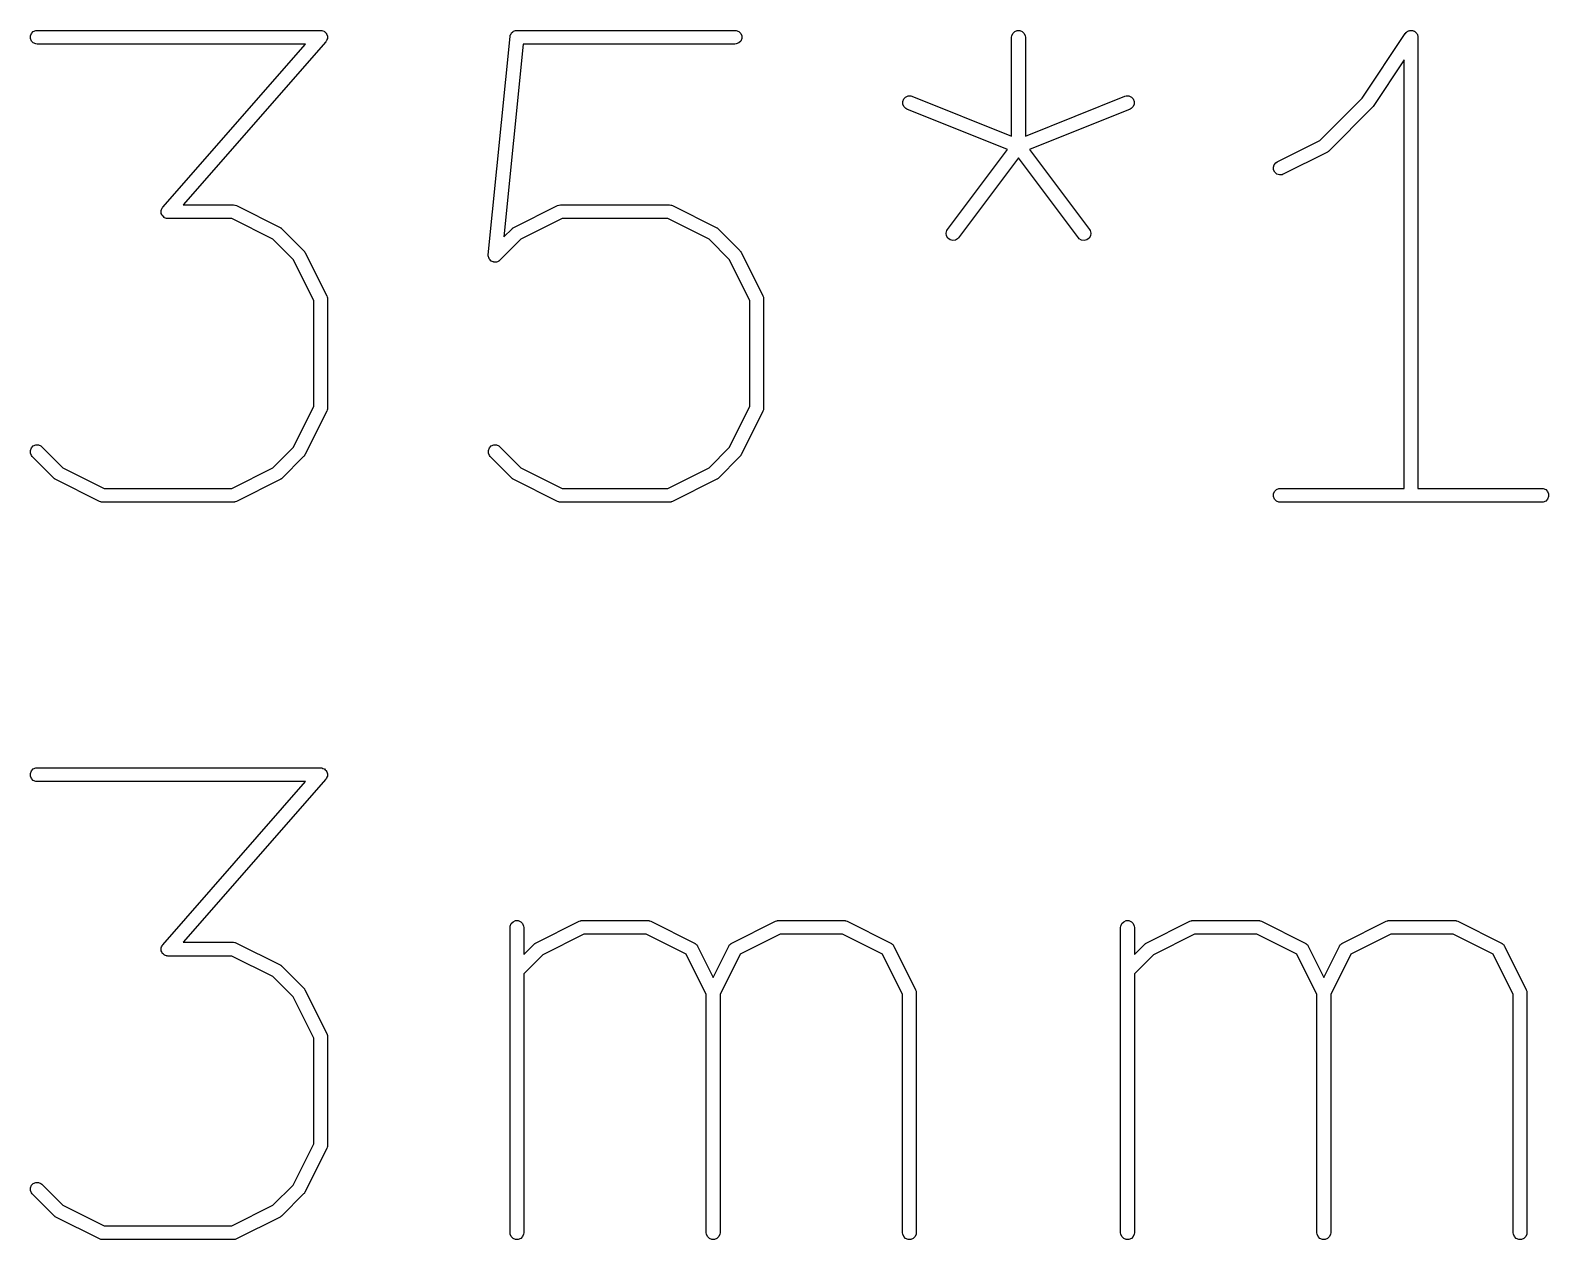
# Model space of a CAD drawing. Extents: x 20 to 200, y -74 to -20.
# Drawn here: x 49.5 to 66.08, y -74.46 to -61.26 of the extents above; entities that cross this region are included whole.
import ezdxf

# ---------------------------------------------------------------- set-up
doc = ezdxf.new("R2010")
doc.units = 0
doc.layers.add('BLACK', color=7, linetype='CONTINUOUS')

msp = doc.modelspace()

# ---------------------------------------------------------------- linework, layer by layer
at = {"layer": 'BLACK', "linetype": 'CONTINUOUS'}
for p, q in [((49.501314, -61.315943), (49.512513, -61.288907)), ((49.501314, -61.345207), (49.501314, -61.315943)), ((49.512513, -61.288907), (49.533205, -61.268215)), ((49.533205, -61.268215), (49.560241, -61.257016)), ((49.560241, -61.257016), (49.574873, -61.255575)), ((49.574873, -61.255575), (52.670111, -61.255575)), ((52.670111, -61.255575), (52.677849, -61.256337)), ((52.677849, -61.256337), (52.679817, -61.256206)), ((52.679817, -61.256206), (52.681172, -61.256664)), ((52.681172, -61.256664), (52.684743, -61.257016)), ((52.684743, -61.257016), (52.696, -61.261679)), ((52.696, -61.261679), (52.707538, -61.265581)), ((52.707538, -61.265581), (52.709442, -61.267246)), ((52.709442, -61.267246), (52.711779, -61.268215)), ((52.711779, -61.268215), (52.720389, -61.276825)), ((52.720389, -61.276825), (52.729562, -61.284851)), ((52.729562, -61.284851), (52.730684, -61.28712)), ((52.730684, -61.28712), (52.732471, -61.288907)), ((52.732471, -61.288907), (52.737131, -61.300157)), ((52.737131, -61.300157), (52.742534, -61.311083)), ((52.742534, -61.311083), (52.742702, -61.313606)), ((52.742702, -61.313606), (52.74367, -61.315943)), ((52.74367, -61.315943), (52.74367, -61.328127)), ((52.74367, -61.328127), (52.74448, -61.340281)), ((54.500245, -63.704064), (54.738341, -61.323112)), ((54.738341, -61.323112), (54.73941, -61.317779)), ((54.73941, -61.315943), (54.740123, -61.31422)), ((54.73941, -61.317779), (54.73941, -61.315943)), ((54.740123, -61.31422), (54.741231, -61.308696)), ((54.741231, -61.308696), (54.746413, -61.299036)), ((54.746413, -61.299036), (54.750609, -61.288907)), ((54.750609, -61.288907), (54.75328, -61.286235)), ((54.75328, -61.286235), (54.755065, -61.282909)), ((54.755065, -61.282909), (54.763545, -61.27597)), ((54.763545, -61.27597), (54.771301, -61.268215)), ((54.771301, -61.268215), (54.774791, -61.266768)), ((54.774791, -61.266768), (54.777713, -61.264379)), ((54.777713, -61.264379), (54.788204, -61.261213)), ((54.788204, -61.261213), (54.798337, -61.257016)), ((54.798337, -61.257016), (54.803943, -61.256463)), ((54.803943, -61.256463), (54.805729, -61.255925)), ((54.805729, -61.255925), (54.807557, -61.256107)), ((54.807557, -61.256107), (54.812969, -61.255575)), ((54.812969, -61.255575), (57.193921, -61.255575)), ((57.193921, -61.255575), (57.208553, -61.257016)), ((57.208553, -61.257016), (57.235589, -61.268215)), ((57.235589, -61.268215), (57.256281, -61.288907)), ((57.256281, -61.288907), (57.26748, -61.315943)), ((57.26748, -61.315943), (57.26748, -61.345207)), ((60.214159, -61.330575), (60.2156, -61.315943)), ((60.2156, -61.315943), (60.226799, -61.288907)), ((60.226799, -61.288907), (60.247491, -61.268215)), ((60.247491, -61.268215), (60.274527, -61.257016)), ((60.274527, -61.257016), (60.303791, -61.257016)), ((60.303791, -61.257016), (60.330827, -61.268215)), ((60.330827, -61.268215), (60.351519, -61.288907)), ((60.351519, -61.288907), (60.362718, -61.315943)), ((60.362718, -61.315943), (60.364159, -61.330575)), ((64.040397, -61.997079), (64.51247, -61.288973)), ((64.51247, -61.288973), (64.512503, -61.288931)), ((64.512503, -61.288931), (64.512514, -61.288907)), ((64.512514, -61.288907), (64.512569, -61.288851)), ((64.512569, -61.288851), (64.521785, -61.277597)), ((64.521785, -61.277597), (64.527957, -61.273463)), ((64.527957, -61.273463), (64.533206, -61.268215)), ((64.533206, -61.268215), (64.539995, -61.265402)), ((64.539995, -61.265402), (64.546101, -61.261314)), ((64.546101, -61.261314), (64.553381, -61.259857)), ((64.553381, -61.259857), (64.560242, -61.257016)), ((64.560242, -61.257016), (64.56759, -61.257016)), ((64.56759, -61.257016), (64.574795, -61.255575)), ((64.574795, -61.255575), (64.582079, -61.257016)), ((64.582079, -61.257016), (64.589506, -61.257016)), ((64.589506, -61.257016), (64.596294, -61.259828)), ((64.596294, -61.259828), (64.603503, -61.261254)), ((64.603503, -61.261254), (64.609681, -61.265373)), ((64.609681, -61.265373), (64.616542, -61.268215)), ((64.616542, -61.268215), (64.621737, -61.27341)), ((64.621737, -61.27341), (64.627852, -61.277487)), ((64.627852, -61.277487), (64.631983, -61.283656)), ((64.631983, -61.283656), (64.637234, -61.288907)), ((64.637234, -61.288907), (64.640046, -61.295696)), ((64.640046, -61.295696), (64.644135, -61.301802)), ((64.644135, -61.301802), (64.645591, -61.309082)), ((64.645591, -61.309082), (64.648433, -61.315943)), ((64.648433, -61.315943), (64.649858, -61.330421)), ((49.512513, -61.372243), (49.501314, -61.345207)), ((49.533205, -61.392935), (49.512513, -61.372243)), ((49.560241, -61.404134), (49.533205, -61.392935)), ((49.574873, -61.405575), (49.560241, -61.404134)), ((52.504829, -61.405575), (49.574873, -61.405575)), ((50.947002, -63.185949), (52.504829, -61.405575)), ((52.726554, -61.379963), (51.168727, -63.160337)), ((52.731075, -61.373638), (52.726554, -61.379963)), ((52.732471, -61.372243), (52.731075, -61.373638)), ((52.733019, -61.370919), (52.732471, -61.372243)), ((52.735105, -61.368002), (52.733019, -61.370919)), ((52.739006, -61.356464), (52.735105, -61.368002)), ((52.74367, -61.345207), (52.739006, -61.356464)), ((52.74448, -61.340281), (52.74367, -61.342676)), ((52.74367, -61.342676), (52.74367, -61.345207)), ((54.880843, -61.405575), (54.670407, -63.509927)), ((57.193921, -61.405575), (54.880843, -61.405575)), ((57.208553, -61.404134), (57.193921, -61.405575)), ((57.235589, -61.392935), (57.208553, -61.404134)), ((57.256281, -61.372243), (57.235589, -61.392935)), ((57.26748, -61.345207), (57.256281, -61.372243)), ((60.214159, -62.410273), (60.214159, -61.330575)), ((60.364159, -61.330575), (60.364159, -62.410273)), ((64.649858, -61.330421), (64.649874, -61.330497)), ((64.649874, -61.330497), (64.649868, -61.330522)), ((64.649868, -61.330522), (64.649874, -61.330575)), ((64.649874, -61.330575), (64.649874, -66.255575)), ((64.499874, -61.578283), (64.161087, -62.086463)), ((64.499874, -66.255575), (64.499874, -61.578283)), ((59.035819, -62.003955), (59.056258, -61.983012)), ((59.056258, -61.983012), (59.083155, -61.971485)), ((59.083155, -61.971485), (59.112417, -61.971128)), ((59.112417, -61.971128), (59.126537, -61.975224)), ((59.126537, -61.975224), (60.214159, -62.410273)), ((60.364159, -62.410273), (61.451782, -61.975224)), ((61.451782, -61.975224), (61.465902, -61.971128)), ((61.465902, -61.971128), (61.495164, -61.971485)), ((61.495164, -61.971485), (61.522061, -61.983012)), ((61.522061, -61.983012), (61.5425, -62.003955)), ((59.024951, -62.031126), (59.035819, -62.003955)), ((59.025308, -62.060388), (59.024951, -62.031126)), ((59.036835, -62.087285), (59.025308, -62.060388)), ((59.057778, -62.107724), (59.036835, -62.087285)), ((59.070829, -62.114496), (59.057778, -62.107724)), ((60.170441, -62.554341), (59.070829, -62.114496)), ((61.50749, -62.114496), (60.407876, -62.554341)), ((61.520541, -62.107724), (61.50749, -62.114496)), ((61.541484, -62.087285), (61.520541, -62.107724)), ((61.553011, -62.060388), (61.541484, -62.087285)), ((61.5425, -62.003955), (61.553368, -62.031126)), ((61.553368, -62.031126), (61.553011, -62.060388)), ((63.578065, -62.459411), (64.040397, -61.997079)), ((64.151716, -62.097893), (63.675526, -62.574084)), ((64.151749, -62.097852), (64.151716, -62.097893)), ((64.151771, -62.097838), (64.151749, -62.097852)), ((64.156554, -62.091996), (64.151771, -62.097838)), ((64.161043, -62.086528), (64.156554, -62.091996)), ((64.161052, -62.086505), (64.161043, -62.086528)), ((64.161087, -62.086463), (64.161052, -62.086505)), ((63.112761, -62.692064), (63.578065, -62.459411)), ((59.514874, -63.428432), (60.170441, -62.554341)), ((60.289159, -62.646051), (59.634874, -63.518432)), ((60.943445, -63.518432), (60.289159, -62.646051)), ((60.407876, -62.554341), (61.063445, -63.428432)), ((63.656034, -62.588133), (63.179843, -62.826228)), ((63.662331, -62.584168), (63.656034, -62.588133)), ((63.664161, -62.583411), (63.662331, -62.584168)), ((63.66622, -62.58172), (63.664161, -62.583411)), ((63.668476, -62.580301), (63.66622, -62.58172)), ((63.669773, -62.578804), (63.668476, -62.580301)), ((63.675526, -62.574084), (63.669773, -62.578804)), ((63.071891, -62.749765), (63.081145, -62.722004)), ((63.073965, -62.778955), (63.071891, -62.749765)), ((63.087052, -62.80513), (63.073965, -62.778955)), ((63.081145, -62.722004), (63.100318, -62.699896)), ((63.10916, -62.824303), (63.087052, -62.80513)), ((63.100318, -62.699896), (63.112761, -62.692064)), ((63.136921, -62.833557), (63.10916, -62.824303)), ((63.166111, -62.831483), (63.136921, -62.833557)), ((63.179843, -62.826228), (63.166111, -62.831483)), ((50.929076, -63.225631), (50.929886, -63.223235)), ((50.929886, -63.237784), (50.929076, -63.225631)), ((50.929886, -63.220705), (50.934549, -63.209447)), ((50.929886, -63.223235), (50.929886, -63.220705)), ((50.929886, -63.249969), (50.929886, -63.237784)), ((50.930853, -63.252305), (50.929886, -63.249969)), ((50.931022, -63.254829), (50.930853, -63.252305)), ((50.936424, -63.265754), (50.931022, -63.254829)), ((50.934549, -63.209447), (50.938451, -63.19791)), ((50.941085, -63.277005), (50.936424, -63.265754)), ((50.938451, -63.19791), (50.940536, -63.194992)), ((50.940536, -63.194992), (50.941085, -63.193669)), ((50.941085, -63.193669), (50.94248, -63.192273)), ((50.942871, -63.278791), (50.941085, -63.277005)), ((50.94248, -63.192273), (50.947002, -63.185949)), ((50.943994, -63.281061), (50.942871, -63.278791)), ((50.953166, -63.289086), (50.943994, -63.281061)), ((50.961777, -63.297697), (50.953166, -63.289086)), ((50.964113, -63.298665), (50.961777, -63.297697)), ((50.966018, -63.300331), (50.964113, -63.298665)), ((50.977555, -63.304232), (50.966018, -63.300331)), ((50.988813, -63.308896), (50.977555, -63.304232)), ((50.992383, -63.309247), (50.988813, -63.308896)), ((50.993739, -63.309706), (50.992383, -63.309247)), ((50.995706, -63.309574), (50.993739, -63.309706)), ((51.003445, -63.310337), (50.995706, -63.309574)), ((51.700025, -63.310337), (51.003445, -63.310337)), ((51.168727, -63.160337), (51.71773, -63.160337)), ((52.149494, -63.535071), (51.700025, -63.310337)), ((51.71773, -63.160337), (51.732362, -63.161778)), ((51.732362, -63.161778), (51.734851, -63.162809)), ((51.734851, -63.162809), (51.737539, -63.163)), ((51.737539, -63.163), (51.751271, -63.168255)), ((51.751271, -63.168255), (52.227462, -63.40635)), ((54.779428, -63.40635), (55.255618, -63.168255)), ((55.306864, -63.310337), (54.857395, -63.535071)), ((55.255618, -63.168255), (55.26935, -63.163)), ((55.26935, -63.163), (55.272037, -63.162809)), ((55.272037, -63.162809), (55.274527, -63.161778)), ((55.274527, -63.161778), (55.289159, -63.160337)), ((55.289159, -63.160337), (56.479635, -63.160337)), ((56.46193, -63.310337), (55.306864, -63.310337)), ((56.911399, -63.535071), (56.46193, -63.310337)), ((56.479635, -63.160337), (56.494267, -63.161778)), ((56.494267, -63.161778), (56.496756, -63.162809)), ((56.496756, -63.162809), (56.499444, -63.163)), ((56.499444, -63.163), (56.513176, -63.168255)), ((56.513176, -63.168255), (56.989367, -63.40635)), ((52.227462, -63.40635), (52.233759, -63.410314)), ((52.233759, -63.410314), (52.235589, -63.411072)), ((52.235589, -63.411072), (52.237648, -63.412762)), ((52.237648, -63.412762), (52.239904, -63.414182)), ((52.239904, -63.414182), (52.241201, -63.415678)), ((52.241201, -63.415678), (52.246954, -63.420399)), ((52.246954, -63.420399), (52.485049, -63.658494)), ((54.670407, -63.509927), (54.759936, -63.420399)), ((54.759936, -63.420399), (54.765685, -63.41568)), ((54.765685, -63.41568), (54.766985, -63.414182)), ((54.766985, -63.414182), (54.769243, -63.41276)), ((54.769243, -63.41276), (54.771302, -63.411071)), ((54.771302, -63.411071), (54.773131, -63.410313)), ((54.773131, -63.410313), (54.779428, -63.40635)), ((56.989367, -63.40635), (56.995664, -63.410314)), ((56.995664, -63.410314), (56.997494, -63.411072)), ((56.997494, -63.411072), (56.999553, -63.412762)), ((56.999553, -63.412762), (57.001809, -63.414182)), ((57.001809, -63.414182), (57.003106, -63.415678)), ((57.003106, -63.415678), (57.008859, -63.420399)), ((57.008859, -63.420399), (57.246954, -63.658494)), ((59.499985, -63.46935), (59.507248, -63.441002)), ((59.504124, -63.498319), (59.499985, -63.46935)), ((59.507248, -63.441002), (59.514874, -63.428432)), ((61.063445, -63.428432), (61.071071, -63.441002)), ((61.071071, -63.441002), (61.078334, -63.46935)), ((61.078334, -63.46935), (61.074195, -63.498319)), ((52.370376, -63.755953), (52.149494, -63.535071)), ((54.857395, -63.535071), (54.627906, -63.76456)), ((57.132281, -63.755953), (56.911399, -63.535071)), ((59.519033, -63.5235), (59.504124, -63.498319)), ((59.542444, -63.541058), (59.519033, -63.5235)), ((59.570792, -63.548321), (59.542444, -63.541058)), ((59.599761, -63.544182), (59.570792, -63.548321)), ((59.624942, -63.529273), (59.599761, -63.544182)), ((59.634874, -63.518432), (59.624942, -63.529273)), ((60.953377, -63.529273), (60.943445, -63.518432)), ((60.978558, -63.544182), (60.953377, -63.529273)), ((61.007526, -63.54832), (60.978558, -63.544182)), ((61.035875, -63.541058), (61.007526, -63.54832)), ((61.059286, -63.5235), (61.035875, -63.541058)), ((61.074195, -63.498319), (61.059286, -63.5235)), ((52.595111, -64.205422), (52.370376, -63.755953)), ((52.485049, -63.658494), (52.489767, -63.664243)), ((52.489767, -63.664243), (52.491266, -63.665543)), ((52.491266, -63.665543), (52.492687, -63.667802)), ((52.492687, -63.667802), (52.494376, -63.669859)), ((52.494376, -63.669859), (52.495133, -63.671686)), ((52.495133, -63.671686), (52.499098, -63.677986)), ((52.499098, -63.677986), (52.737193, -64.154177)), ((54.500223, -63.718767), (54.500245, -63.704064)), ((54.501314, -63.722382), (54.500223, -63.718767)), ((54.501314, -63.726158), (54.501314, -63.722382)), ((54.505509, -63.736286), (54.501314, -63.726158)), ((54.508676, -63.746783), (54.505509, -63.736286)), ((54.511066, -63.749704), (54.508676, -63.746783)), ((54.512512, -63.753195), (54.511066, -63.749704)), ((54.520269, -63.760951), (54.512512, -63.753195)), ((54.527207, -63.769431), (54.520269, -63.760951)), ((54.530533, -63.771215), (54.527207, -63.769431)), ((54.533205, -63.773887), (54.530533, -63.771215)), ((54.543334, -63.778082), (54.533205, -63.773887)), ((54.552994, -63.783265), (54.543334, -63.778082)), ((54.556752, -63.78364), (54.552994, -63.783265)), ((54.560241, -63.785086), (54.556752, -63.78364)), ((54.571203, -63.785086), (54.560241, -63.785086)), ((54.582113, -63.786177), (54.571203, -63.785086)), ((54.585729, -63.785086), (54.582113, -63.786177)), ((54.589504, -63.785086), (54.585729, -63.785086)), ((54.599632, -63.78089), (54.589504, -63.785086)), ((54.610129, -63.777724), (54.599632, -63.78089)), ((54.61305, -63.775333), (54.610129, -63.777724)), ((54.616541, -63.773888), (54.61305, -63.775333)), ((54.627906, -63.76456), (54.616541, -63.773888)), ((57.357016, -64.205422), (57.132281, -63.755953)), ((57.246954, -63.658494), (57.251672, -63.664243)), ((57.251672, -63.664243), (57.253171, -63.665543)), ((57.253171, -63.665543), (57.254592, -63.667802)), ((57.254592, -63.667802), (57.256281, -63.669859)), ((57.256281, -63.669859), (57.257038, -63.671686)), ((57.257038, -63.671686), (57.261003, -63.677986)), ((57.261003, -63.677986), (57.499098, -64.154177)), ((52.595111, -65.360489), (52.595111, -64.205422)), ((52.737193, -64.154177), (52.742448, -64.167908)), ((52.742448, -64.167908), (52.742639, -64.170597)), ((52.742639, -64.170597), (52.74367, -64.173086)), ((52.74367, -64.173086), (52.745111, -64.187718)), ((52.745111, -64.187718), (52.745111, -65.378194)), ((57.357016, -65.360489), (57.357016, -64.205422)), ((57.499098, -64.154177), (57.504353, -64.167908)), ((57.504353, -64.167908), (57.504544, -64.170597)), ((57.504544, -64.170597), (57.505575, -64.173086)), ((57.505575, -64.173086), (57.507016, -64.187718)), ((57.507016, -64.187718), (57.507016, -65.378194)), ((52.370376, -65.809957), (52.595111, -65.360489)), ((52.737193, -65.411735), (52.499098, -65.887925)), ((52.742448, -65.398003), (52.737193, -65.411735)), ((52.742638, -65.395315), (52.742448, -65.398003)), ((52.74367, -65.392826), (52.742638, -65.395315)), ((52.745111, -65.378194), (52.74367, -65.392826)), ((57.132281, -65.809957), (57.357016, -65.360489)), ((57.499098, -65.411735), (57.261003, -65.887925)), ((57.504353, -65.398003), (57.499098, -65.411735)), ((57.504543, -65.395315), (57.504353, -65.398003)), ((57.505575, -65.392826), (57.504543, -65.395315)), ((57.507016, -65.378194), (57.505575, -65.392826)), ((49.512513, -65.812716), (49.533205, -65.792023)), ((49.533205, -65.792023), (49.560242, -65.780825)), ((49.560242, -65.780825), (49.589505, -65.780825)), ((49.589505, -65.780825), (49.616541, -65.792024)), ((49.616541, -65.792024), (49.627906, -65.801351)), ((49.627906, -65.801351), (49.857395, -66.030841)), ((54.512513, -65.812716), (54.533205, -65.792024)), ((54.533205, -65.792024), (54.560242, -65.780825)), ((54.560242, -65.780825), (54.589504, -65.780825)), ((54.589504, -65.780825), (54.616541, -65.792024)), ((54.616541, -65.792024), (54.627906, -65.801351)), ((54.627906, -65.801351), (54.857396, -66.030841)), ((49.501314, -65.839752), (49.512513, -65.812716)), ((49.501314, -65.869015), (49.501314, -65.839752)), ((49.512512, -65.896052), (49.501314, -65.869015)), ((49.52184, -65.907417), (49.512512, -65.896052)), ((49.759935, -66.145513), (49.52184, -65.907417)), ((52.149493, -66.030841), (52.370376, -65.809957)), ((52.485049, -65.907417), (52.246954, -66.145513)), ((52.489767, -65.901667), (52.485049, -65.907417)), ((52.491266, -65.900368), (52.489767, -65.901667)), ((52.492687, -65.898109), (52.491266, -65.900368)), ((52.494377, -65.896051), (52.492687, -65.898109)), ((52.495134, -65.894221), (52.494377, -65.896051)), ((52.499098, -65.887925), (52.495134, -65.894221)), ((54.501314, -65.839753), (54.512513, -65.812716)), ((54.501314, -65.869015), (54.501314, -65.839753)), ((54.512513, -65.896052), (54.501314, -65.869015)), ((54.52184, -65.907417), (54.512513, -65.896052)), ((54.759936, -66.145513), (54.52184, -65.907417)), ((56.911398, -66.030841), (57.132281, -65.809957)), ((57.246954, -65.907417), (57.008859, -66.145513)), ((57.251672, -65.901667), (57.246954, -65.907417)), ((57.253171, -65.900368), (57.251672, -65.901667)), ((57.254592, -65.898109), (57.253171, -65.900368)), ((57.256282, -65.896051), (57.254592, -65.898109)), ((57.257039, -65.894221), (57.256282, -65.896051)), ((57.261003, -65.887925), (57.257039, -65.894221)), ((49.857395, -66.030841), (50.306864, -66.255575)), ((51.700025, -66.255575), (52.149493, -66.030841)), ((54.857396, -66.030841), (55.306864, -66.255575)), ((56.46193, -66.255575), (56.911398, -66.030841)), ((49.765684, -66.150231), (49.759935, -66.145513)), ((49.766984, -66.15173), (49.765684, -66.150231)), ((49.769243, -66.153151), (49.766984, -66.15173)), ((49.7713, -66.15484), (49.769243, -66.153151)), ((49.773127, -66.155597), (49.7713, -66.15484)), ((49.779427, -66.159562), (49.773127, -66.155597)), ((50.255618, -66.397657), (49.779427, -66.159562)), ((50.306864, -66.255575), (51.700025, -66.255575)), ((52.227462, -66.159562), (51.751271, -66.397657)), ((52.233759, -66.155597), (52.227462, -66.159562)), ((52.235589, -66.15484), (52.233759, -66.155597)), ((52.237648, -66.153149), (52.235589, -66.15484)), ((52.239904, -66.15173), (52.237648, -66.153149)), ((52.241201, -66.150233), (52.239904, -66.15173)), ((52.246954, -66.145513), (52.241201, -66.150233)), ((54.765685, -66.150231), (54.759936, -66.145513)), ((54.766985, -66.15173), (54.765685, -66.150231)), ((54.769243, -66.153151), (54.766985, -66.15173)), ((54.771302, -66.154841), (54.769243, -66.153151)), ((54.773131, -66.155598), (54.771302, -66.154841)), ((54.779428, -66.159562), (54.773131, -66.155598)), ((55.255618, -66.397657), (54.779428, -66.159562)), ((55.306864, -66.255575), (56.46193, -66.255575)), ((56.989367, -66.159562), (56.513176, -66.397657)), ((56.995664, -66.155597), (56.989367, -66.159562)), ((56.997494, -66.15484), (56.995664, -66.155597)), ((56.999553, -66.153149), (56.997494, -66.15484)), ((57.001809, -66.15173), (56.999553, -66.153149)), ((57.003106, -66.150233), (57.001809, -66.15173)), ((57.008859, -66.145513), (57.003106, -66.150233)), ((63.072743, -66.315943), (63.083942, -66.288907)), ((63.083942, -66.288907), (63.104634, -66.268215)), ((63.104634, -66.268215), (63.13167, -66.257016)), ((63.13167, -66.257016), (63.146302, -66.255575)), ((63.146302, -66.255575), (64.499874, -66.255575)), ((64.649874, -66.255575), (66.003445, -66.255575)), ((66.003445, -66.255575), (66.018077, -66.257016)), ((66.018077, -66.257016), (66.045113, -66.268215)), ((66.045113, -66.268215), (66.065805, -66.288907)), ((66.065805, -66.288907), (66.077004, -66.315943)), ((50.269349, -66.402912), (50.255618, -66.397657)), ((50.272038, -66.403103), (50.269349, -66.402912)), ((50.274527, -66.404134), (50.272038, -66.403103)), ((50.289159, -66.405575), (50.274527, -66.404134)), ((51.71773, -66.405575), (50.289159, -66.405575)), ((51.732362, -66.404134), (51.71773, -66.405575)), ((51.734851, -66.403102), (51.732362, -66.404134)), ((51.737539, -66.402912), (51.734851, -66.403102)), ((51.751271, -66.397657), (51.737539, -66.402912)), ((55.26935, -66.402912), (55.255618, -66.397657)), ((55.272037, -66.403102), (55.26935, -66.402912)), ((55.274527, -66.404134), (55.272037, -66.403102)), ((55.289159, -66.405575), (55.274527, -66.404134)), ((56.479635, -66.405575), (55.289159, -66.405575)), ((56.494267, -66.404134), (56.479635, -66.405575)), ((56.496756, -66.403102), (56.494267, -66.404134)), ((56.499444, -66.402912), (56.496756, -66.403102)), ((56.513176, -66.397657), (56.499444, -66.402912)), ((63.072743, -66.345207), (63.072743, -66.315943)), ((63.083942, -66.372243), (63.072743, -66.345207)), ((63.104634, -66.392935), (63.083942, -66.372243)), ((63.13167, -66.404134), (63.104634, -66.392935)), ((63.146302, -66.405575), (63.13167, -66.404134)), ((66.003445, -66.405575), (63.146302, -66.405575)), ((66.018077, -66.404134), (66.003445, -66.405575)), ((66.045113, -66.392935), (66.018077, -66.404134)), ((66.065805, -66.372243), (66.045113, -66.392935)), ((66.077004, -66.345207), (66.065805, -66.372243)), ((66.077004, -66.315943), (66.077004, -66.345207)), ((49.501314, -69.365663), (49.512513, -69.338627)), ((49.501314, -69.394927), (49.501314, -69.365663)), ((49.512513, -69.421963), (49.501314, -69.394927)), ((49.512513, -69.338627), (49.533205, -69.317935)), ((49.533205, -69.442655), (49.512513, -69.421963)), ((49.533205, -69.317935), (49.560241, -69.306736)), ((49.560241, -69.453854), (49.533205, -69.442655)), ((49.560241, -69.306736), (49.574873, -69.305295)), ((49.574873, -69.305295), (52.670111, -69.305295)), ((52.726554, -69.429683), (51.168727, -71.210057)), ((52.670111, -69.305295), (52.677849, -69.306057)), ((52.677849, -69.306057), (52.679817, -69.305926)), ((52.679817, -69.305926), (52.681172, -69.306384)), ((52.681172, -69.306384), (52.684743, -69.306736)), ((52.684743, -69.306736), (52.696, -69.311399)), ((52.696, -69.311399), (52.707538, -69.315301)), ((52.707538, -69.315301), (52.709442, -69.316966)), ((52.709442, -69.316966), (52.711779, -69.317935)), ((52.711779, -69.317935), (52.720389, -69.326545)), ((52.720389, -69.326545), (52.729562, -69.334571)), ((52.731075, -69.423358), (52.726554, -69.429683)), ((52.729562, -69.334571), (52.730684, -69.33684)), ((52.730684, -69.33684), (52.732471, -69.338627)), ((52.732471, -69.421963), (52.731075, -69.423358)), ((52.732471, -69.338627), (52.737131, -69.349877)), ((52.733019, -69.420639), (52.732471, -69.421963)), ((52.735105, -69.417722), (52.733019, -69.420639)), ((52.739006, -69.406184), (52.735105, -69.417722)), ((52.737131, -69.349877), (52.742534, -69.360803)), ((52.74367, -69.394927), (52.739006, -69.406184)), ((52.742534, -69.360803), (52.742702, -69.363326)), ((52.742702, -69.363326), (52.74367, -69.365663)), ((52.74367, -69.365663), (52.74367, -69.377847)), ((52.74367, -69.377847), (52.74448, -69.390001)), ((52.74448, -69.390001), (52.74367, -69.392396)), ((52.74367, -69.392396), (52.74367, -69.394927)), ((49.574873, -69.455295), (49.560241, -69.453854)), ((52.504829, -69.455295), (49.574873, -69.455295)), ((50.947002, -71.235669), (52.504829, -69.455295)), ((54.737969, -71.046961), (54.73941, -71.032329)), ((54.737969, -74.380295), (54.737969, -71.046961)), ((54.73941, -71.032329), (54.750609, -71.005293)), ((54.750609, -71.005293), (54.771301, -70.984601)), ((54.771301, -70.984601), (54.798337, -70.973402)), ((54.798337, -70.973402), (54.827601, -70.973402)), ((54.827601, -70.973402), (54.854637, -70.984601)), ((54.854637, -70.984601), (54.875329, -71.005293)), ((54.875329, -71.005293), (54.886528, -71.032329)), ((54.886528, -71.032329), (54.887969, -71.046961)), ((54.887969, -71.046961), (54.887969, -71.342086)), ((55.017523, -71.217975), (55.493713, -70.979879)), ((55.493713, -70.979879), (55.507445, -70.974624)), ((55.507445, -70.974624), (55.510132, -70.974433)), ((55.510132, -70.974433), (55.512622, -70.973402)), ((55.512622, -70.973402), (55.527254, -70.971961)), ((55.527254, -70.971961), (56.24154, -70.971961)), ((56.24154, -70.971961), (56.256172, -70.973402)), ((56.256172, -70.973402), (56.258661, -70.974433)), ((56.258661, -70.974433), (56.261349, -70.974624)), ((56.261349, -70.974624), (56.275081, -70.979879)), ((56.275081, -70.979879), (56.751272, -71.217975)), ((57.16038, -71.217975), (57.636571, -70.979879)), ((57.636571, -70.979879), (57.650303, -70.974624)), ((57.650303, -70.974624), (57.65299, -70.974433)), ((57.65299, -70.974433), (57.65548, -70.973402)), ((57.65548, -70.973402), (57.670112, -70.971961)), ((57.670112, -70.971961), (58.384397, -70.971961)), ((58.384397, -70.971961), (58.399029, -70.973402)), ((58.399029, -70.973402), (58.401518, -70.974433)), ((58.401518, -70.974433), (58.404206, -70.974624)), ((58.404206, -70.974624), (58.417938, -70.979879)), ((58.417938, -70.979879), (58.894129, -71.217975)), ((61.404636, -71.046961), (61.406077, -71.032329)), ((61.404636, -74.380295), (61.404636, -71.046961)), ((61.406077, -71.032329), (61.417276, -71.005293)), ((61.417276, -71.005293), (61.437968, -70.984601)), ((61.437968, -70.984601), (61.465004, -70.973402)), ((61.465004, -70.973402), (61.494268, -70.973402)), ((61.494268, -70.973402), (61.521304, -70.984601)), ((61.521304, -70.984601), (61.541996, -71.005293)), ((61.541996, -71.005293), (61.553195, -71.032329)), ((61.553195, -71.032329), (61.554636, -71.046961)), ((61.554636, -71.046961), (61.554636, -71.342086)), ((61.68419, -71.217975), (62.16038, -70.979879)), ((62.16038, -70.979879), (62.174112, -70.974624)), ((62.174112, -70.974624), (62.176799, -70.974433)), ((62.176799, -70.974433), (62.179289, -70.973402)), ((62.179289, -70.973402), (62.193921, -70.971961)), ((62.193921, -70.971961), (62.908207, -70.971961)), ((62.908207, -70.971961), (62.922839, -70.973402)), ((62.922839, -70.973402), (62.925328, -70.974433)), ((62.925328, -70.974433), (62.928016, -70.974624)), ((62.928016, -70.974624), (62.941748, -70.979879)), ((62.941748, -70.979879), (63.417939, -71.217975)), ((63.827047, -71.217975), (64.303238, -70.979879)), ((64.303238, -70.979879), (64.31697, -70.974624)), ((64.31697, -70.974624), (64.319657, -70.974433)), ((64.319657, -70.974433), (64.322147, -70.973402)), ((64.322147, -70.973402), (64.336779, -70.971961)), ((64.336779, -70.971961), (65.051064, -70.971961)), ((65.051064, -70.971961), (65.065696, -70.973402)), ((65.065696, -70.973402), (65.068185, -70.974433)), ((65.068185, -70.974433), (65.070873, -70.974624)), ((65.070873, -70.974624), (65.084605, -70.979879)), ((65.084605, -70.979879), (65.560796, -71.217975)), ((50.929076, -71.275351), (50.929886, -71.272955)), ((50.929886, -71.287504), (50.929076, -71.275351)), ((50.929886, -71.270425), (50.934549, -71.259167)), ((50.929886, -71.272955), (50.929886, -71.270425)), ((50.934549, -71.259167), (50.938451, -71.24763)), ((50.938451, -71.24763), (50.940536, -71.244712)), ((50.940536, -71.244712), (50.941085, -71.243389)), ((50.941085, -71.243389), (50.94248, -71.241993)), ((50.94248, -71.241993), (50.947002, -71.235669)), ((51.168727, -71.210057), (51.71773, -71.210057)), ((51.71773, -71.210057), (51.732362, -71.211498)), ((51.732362, -71.211498), (51.734851, -71.212529)), ((51.734851, -71.212529), (51.737539, -71.21272)), ((51.737539, -71.21272), (51.751271, -71.217975)), ((51.751271, -71.217975), (52.227462, -71.45607)), ((54.887969, -71.342086), (54.998031, -71.232024)), ((54.998031, -71.232024), (55.003783, -71.227303)), ((55.003783, -71.227303), (55.00508, -71.225808)), ((55.00508, -71.225808), (55.007334, -71.224388)), ((55.007334, -71.224388), (55.009396, -71.222697)), ((55.009396, -71.222697), (55.011226, -71.221938)), ((55.011226, -71.221938), (55.017523, -71.217975)), ((55.544959, -71.121961), (55.095491, -71.346695)), ((56.223835, -71.121961), (55.544959, -71.121961)), ((56.661829, -71.340958), (56.223835, -71.121961)), ((56.751272, -71.217975), (56.753718, -71.219515)), ((56.753718, -71.219515), (56.754873, -71.2199)), ((56.754873, -71.2199), (56.756311, -71.221147)), ((56.756311, -71.221147), (56.763715, -71.225808)), ((56.763715, -71.225808), (56.769874, -71.232909)), ((56.769874, -71.232909), (56.776981, -71.239073)), ((56.776981, -71.239073), (56.781642, -71.246478)), ((56.781642, -71.246478), (56.782888, -71.247915)), ((56.782888, -71.247915), (56.783272, -71.249068)), ((56.783272, -71.249068), (56.784813, -71.251516)), ((56.784813, -71.251516), (56.955826, -71.593542)), ((56.955826, -71.593542), (57.126839, -71.251516)), ((57.126839, -71.251516), (57.128379, -71.249069)), ((57.128379, -71.249069), (57.128764, -71.247915)), ((57.128764, -71.247915), (57.130011, -71.246476)), ((57.130011, -71.246476), (57.134672, -71.239073)), ((57.134672, -71.239073), (57.141774, -71.232912)), ((57.141774, -71.232912), (57.147937, -71.225807)), ((57.147937, -71.225807), (57.155338, -71.221147)), ((57.155338, -71.221147), (57.156779, -71.219899)), ((57.156779, -71.219899), (57.157935, -71.219513)), ((57.157935, -71.219513), (57.16038, -71.217975)), ((57.687817, -71.121961), (57.249822, -71.340958)), ((58.366692, -71.121961), (57.687817, -71.121961)), ((58.804686, -71.340958), (58.366692, -71.121961)), ((58.894129, -71.217975), (58.896575, -71.219515)), ((58.896575, -71.219515), (58.89773, -71.2199)), ((58.89773, -71.2199), (58.899168, -71.221147)), ((58.899168, -71.221147), (58.906572, -71.225808)), ((58.906572, -71.225808), (58.912731, -71.232909)), ((58.912731, -71.232909), (58.919838, -71.239073)), ((58.919838, -71.239073), (58.924499, -71.246478)), ((58.924499, -71.246478), (58.925745, -71.247915)), ((58.925745, -71.247915), (58.926129, -71.249068)), ((58.926129, -71.249068), (58.92767, -71.251516)), ((58.92767, -71.251516), (59.165765, -71.727706)), ((61.554636, -71.342086), (61.664698, -71.232024)), ((61.664698, -71.232024), (61.67045, -71.227303)), ((61.67045, -71.227303), (61.671747, -71.225808)), ((61.671747, -71.225808), (61.674001, -71.224388)), ((61.674001, -71.224388), (61.676063, -71.222697)), ((61.676063, -71.222697), (61.677893, -71.221938)), ((61.677893, -71.221938), (61.68419, -71.217975)), ((62.211626, -71.121961), (61.762158, -71.346695)), ((62.890502, -71.121961), (62.211626, -71.121961)), ((63.328496, -71.340958), (62.890502, -71.121961)), ((63.417939, -71.217975), (63.420385, -71.219515)), ((63.420385, -71.219515), (63.42154, -71.2199)), ((63.42154, -71.2199), (63.422978, -71.221147)), ((63.422978, -71.221147), (63.430382, -71.225808)), ((63.430382, -71.225808), (63.436541, -71.232909)), ((63.436541, -71.232909), (63.443648, -71.239073)), ((63.443648, -71.239073), (63.448309, -71.246478)), ((63.448309, -71.246478), (63.449555, -71.247915)), ((63.449555, -71.247915), (63.449939, -71.249068)), ((63.449939, -71.249068), (63.45148, -71.251516)), ((63.45148, -71.251516), (63.622493, -71.593542)), ((63.622493, -71.593542), (63.793506, -71.251516)), ((63.793506, -71.251516), (63.795046, -71.249069)), ((63.795046, -71.249069), (63.795431, -71.247915)), ((63.795431, -71.247915), (63.796678, -71.246476)), ((63.796678, -71.246476), (63.801339, -71.239073)), ((63.801339, -71.239073), (63.808441, -71.232912)), ((63.808441, -71.232912), (63.814604, -71.225807)), ((63.814604, -71.225807), (63.822005, -71.221147)), ((63.822005, -71.221147), (63.823446, -71.219899)), ((63.823446, -71.219899), (63.824602, -71.219513)), ((63.824602, -71.219513), (63.827047, -71.217975)), ((64.354484, -71.121961), (63.916489, -71.340958)), ((65.033359, -71.121961), (64.354484, -71.121961)), ((65.471353, -71.340958), (65.033359, -71.121961)), ((65.560796, -71.217975), (65.563242, -71.219515)), ((65.563242, -71.219515), (65.564397, -71.2199)), ((65.564397, -71.2199), (65.565835, -71.221147)), ((65.565835, -71.221147), (65.573239, -71.225808)), ((65.573239, -71.225808), (65.579398, -71.232909)), ((65.579398, -71.232909), (65.586505, -71.239073)), ((65.586505, -71.239073), (65.591166, -71.246478)), ((65.591166, -71.246478), (65.592412, -71.247915)), ((65.592412, -71.247915), (65.592796, -71.249068)), ((65.592796, -71.249068), (65.594337, -71.251516)), ((65.594337, -71.251516), (65.832432, -71.727706)), ((50.929886, -71.299689), (50.929886, -71.287504)), ((50.930853, -71.302025), (50.929886, -71.299689)), ((50.931022, -71.304549), (50.930853, -71.302025)), ((50.936424, -71.315474), (50.931022, -71.304549)), ((50.941085, -71.326725), (50.936424, -71.315474)), ((50.942871, -71.328511), (50.941085, -71.326725)), ((50.943994, -71.330781), (50.942871, -71.328511)), ((50.953166, -71.338806), (50.943994, -71.330781)), ((50.961777, -71.347417), (50.953166, -71.338806)), ((50.964113, -71.348385), (50.961777, -71.347417)), ((50.966018, -71.350051), (50.964113, -71.348385)), ((50.977555, -71.353952), (50.966018, -71.350051)), ((50.988813, -71.358616), (50.977555, -71.353952)), ((50.992383, -71.358967), (50.988813, -71.358616)), ((50.993739, -71.359426), (50.992383, -71.358967)), ((50.995706, -71.359294), (50.993739, -71.359426)), ((51.003445, -71.360057), (50.995706, -71.359294)), ((51.700025, -71.360057), (51.003445, -71.360057)), ((52.149494, -71.584791), (51.700025, -71.360057)), ((55.095491, -71.346695), (54.887969, -71.554218)), ((56.880826, -71.778952), (56.661829, -71.340958)), ((57.249822, -71.340958), (57.030826, -71.778952)), ((59.023683, -71.778952), (58.804686, -71.340958)), ((61.762158, -71.346695), (61.554636, -71.554218)), ((63.547493, -71.778952), (63.328496, -71.340958)), ((63.916489, -71.340958), (63.697493, -71.778952)), ((65.69035, -71.778952), (65.471353, -71.340958)), ((52.370376, -71.805673), (52.149494, -71.584791)), ((52.227462, -71.45607), (52.233759, -71.460034)), ((52.233759, -71.460034), (52.235589, -71.460792)), ((52.235589, -71.460792), (52.237648, -71.462482)), ((52.237648, -71.462482), (52.239904, -71.463902)), ((52.239904, -71.463902), (52.241201, -71.465398)), ((52.241201, -71.465398), (52.246954, -71.470119)), ((52.246954, -71.470119), (52.485049, -71.708214)), ((54.887969, -71.554218), (54.887969, -74.380295)), ((61.554636, -71.554218), (61.554636, -74.380295)), ((52.485049, -71.708214), (52.489767, -71.713963)), ((52.489767, -71.713963), (52.491266, -71.715263)), ((52.491266, -71.715263), (52.492687, -71.717522)), ((52.492687, -71.717522), (52.494376, -71.719579)), ((52.494376, -71.719579), (52.495133, -71.721406)), ((52.495133, -71.721406), (52.499098, -71.727706)), ((52.499098, -71.727706), (52.737193, -72.203897)), ((59.165765, -71.727706), (59.17102, -71.741438)), ((59.17102, -71.741438), (59.17121, -71.744125)), ((59.17121, -71.744125), (59.172242, -71.746615)), ((59.172242, -71.746615), (59.173683, -71.761247)), ((59.173683, -71.761247), (59.173683, -74.380295)), ((65.832432, -71.727706), (65.837687, -71.741438)), ((65.837687, -71.741438), (65.837877, -71.744125)), ((65.837877, -71.744125), (65.838909, -71.746615)), ((65.838909, -71.746615), (65.84035, -71.761247)), ((65.84035, -71.761247), (65.84035, -74.380295)), ((52.595111, -72.255142), (52.370376, -71.805673)), ((56.880826, -74.380295), (56.880826, -71.778952)), ((57.030826, -71.778952), (57.030826, -74.380295)), ((59.023683, -74.380295), (59.023683, -71.778952)), ((63.547493, -74.380295), (63.547493, -71.778952)), ((63.697493, -71.778952), (63.697493, -74.380295)), ((65.69035, -74.380295), (65.69035, -71.778952)), ((52.595111, -73.410209), (52.595111, -72.255142)), ((52.737193, -72.203897), (52.742448, -72.217628)), ((52.742448, -72.217628), (52.742639, -72.220317)), ((52.742639, -72.220317), (52.74367, -72.222806)), ((52.74367, -72.222806), (52.745111, -72.237438)), ((52.745111, -72.237438), (52.745111, -73.427914)), ((52.370376, -73.859677), (52.595111, -73.410209)), ((52.745111, -73.427914), (52.74367, -73.442546)), ((52.737193, -73.461455), (52.499098, -73.937645)), ((52.742448, -73.447723), (52.737193, -73.461455)), ((52.742638, -73.445035), (52.742448, -73.447723)), ((52.74367, -73.442546), (52.742638, -73.445035)), ((49.501314, -73.889472), (49.512513, -73.862436)), ((49.501314, -73.918735), (49.501314, -73.889472)), ((49.512512, -73.945772), (49.501314, -73.918735)), ((49.512513, -73.862436), (49.533205, -73.841743)), ((49.533205, -73.841743), (49.560242, -73.830545)), ((49.560242, -73.830545), (49.589505, -73.830545)), ((49.589505, -73.830545), (49.616541, -73.841744)), ((49.616541, -73.841744), (49.627906, -73.851071)), ((49.627906, -73.851071), (49.857395, -74.080561)), ((52.149493, -74.080561), (52.370376, -73.859677)), ((49.52184, -73.957137), (49.512512, -73.945772)), ((49.759935, -74.195233), (49.52184, -73.957137)), ((49.857395, -74.080561), (50.306864, -74.305295)), ((51.700025, -74.305295), (52.149493, -74.080561)), ((52.485049, -73.957137), (52.246954, -74.195233)), ((52.489767, -73.951387), (52.485049, -73.957137)), ((52.491266, -73.950088), (52.489767, -73.951387)), ((52.492687, -73.947829), (52.491266, -73.950088)), ((52.494377, -73.945771), (52.492687, -73.947829)), ((52.495134, -73.943941), (52.494377, -73.945771)), ((52.499098, -73.937645), (52.495134, -73.943941)), ((49.765684, -74.199951), (49.759935, -74.195233)), ((49.766984, -74.20145), (49.765684, -74.199951)), ((49.769243, -74.202871), (49.766984, -74.20145)), ((49.7713, -74.20456), (49.769243, -74.202871)), ((49.773127, -74.205317), (49.7713, -74.20456)), ((49.779427, -74.209282), (49.773127, -74.205317)), ((50.255618, -74.447377), (49.779427, -74.209282)), ((52.227462, -74.209282), (51.751271, -74.447377)), ((52.233759, -74.205317), (52.227462, -74.209282)), ((52.235589, -74.20456), (52.233759, -74.205317)), ((52.237648, -74.202869), (52.235589, -74.20456)), ((52.239904, -74.20145), (52.237648, -74.202869)), ((52.241201, -74.199953), (52.239904, -74.20145)), ((52.246954, -74.195233), (52.241201, -74.199953)), ((50.306864, -74.305295), (51.700025, -74.305295)), ((54.73941, -74.394927), (54.737969, -74.380295)), ((54.750609, -74.421963), (54.73941, -74.394927)), ((54.771301, -74.442655), (54.750609, -74.421963)), ((54.875329, -74.421963), (54.854637, -74.442655)), ((54.886528, -74.394927), (54.875329, -74.421963)), ((54.887969, -74.380295), (54.886528, -74.394927)), ((56.882267, -74.394927), (56.880826, -74.380295)), ((56.893466, -74.421963), (56.882267, -74.394927)), ((56.914158, -74.442655), (56.893466, -74.421963)), ((57.018186, -74.421963), (56.997494, -74.442655)), ((57.029385, -74.394927), (57.018186, -74.421963)), ((57.030826, -74.380295), (57.029385, -74.394927)), ((59.025124, -74.394927), (59.023683, -74.380295)), ((59.036323, -74.421963), (59.025124, -74.394927)), ((59.057015, -74.442655), (59.036323, -74.421963)), ((59.161043, -74.421963), (59.140351, -74.442655)), ((59.172242, -74.394927), (59.161043, -74.421963)), ((59.173683, -74.380295), (59.172242, -74.394927)), ((61.406077, -74.394927), (61.404636, -74.380295)), ((61.417276, -74.421963), (61.406077, -74.394927)), ((61.437968, -74.442655), (61.417276, -74.421963)), ((61.541996, -74.421963), (61.521304, -74.442655)), ((61.553195, -74.394927), (61.541996, -74.421963)), ((61.554636, -74.380295), (61.553195, -74.394927)), ((63.548934, -74.394927), (63.547493, -74.380295)), ((63.560133, -74.421963), (63.548934, -74.394927)), ((63.580825, -74.442655), (63.560133, -74.421963)), ((63.684853, -74.421963), (63.664161, -74.442655)), ((63.696052, -74.394927), (63.684853, -74.421963)), ((63.697493, -74.380295), (63.696052, -74.394927)), ((65.691791, -74.394927), (65.69035, -74.380295)), ((65.70299, -74.421963), (65.691791, -74.394927)), ((65.723682, -74.442655), (65.70299, -74.421963)), ((65.82771, -74.421963), (65.807018, -74.442655)), ((65.838909, -74.394927), (65.82771, -74.421963)), ((65.84035, -74.380295), (65.838909, -74.394927)), ((50.269349, -74.452632), (50.255618, -74.447377)), ((50.272038, -74.452823), (50.269349, -74.452632)), ((50.274527, -74.453854), (50.272038, -74.452823)), ((50.289159, -74.455295), (50.274527, -74.453854)), ((51.71773, -74.455295), (50.289159, -74.455295)), ((51.732362, -74.453854), (51.71773, -74.455295)), ((51.734851, -74.452822), (51.732362, -74.453854)), ((51.737539, -74.452632), (51.734851, -74.452822)), ((51.751271, -74.447377), (51.737539, -74.452632)), ((54.798337, -74.453854), (54.771301, -74.442655)), ((54.827601, -74.453854), (54.798337, -74.453854)), ((54.854637, -74.442655), (54.827601, -74.453854)), ((56.941194, -74.453854), (56.914158, -74.442655)), ((56.970458, -74.453854), (56.941194, -74.453854)), ((56.997494, -74.442655), (56.970458, -74.453854)), ((59.084051, -74.453854), (59.057015, -74.442655)), ((59.113315, -74.453854), (59.084051, -74.453854)), ((59.140351, -74.442655), (59.113315, -74.453854)), ((61.465004, -74.453854), (61.437968, -74.442655)), ((61.494268, -74.453854), (61.465004, -74.453854)), ((61.521304, -74.442655), (61.494268, -74.453854)), ((63.607861, -74.453854), (63.580825, -74.442655)), ((63.637125, -74.453854), (63.607861, -74.453854)), ((63.664161, -74.442655), (63.637125, -74.453854)), ((65.750718, -74.453854), (65.723682, -74.442655)), ((65.779982, -74.453854), (65.750718, -74.453854)), ((65.807018, -74.442655), (65.779982, -74.453854))]:
    msp.add_line(p, q, dxfattribs=at)

doc.saveas('drawing.dxf')
